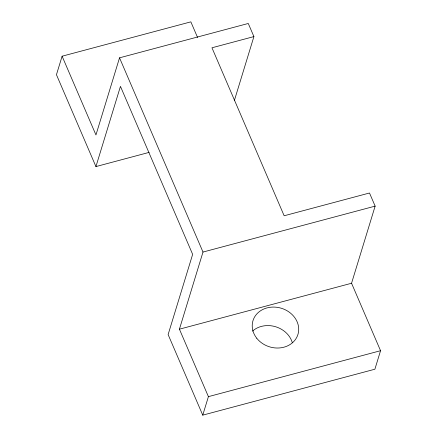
<?xml version="1.0" encoding="UTF-8"?>
<svg xmlns="http://www.w3.org/2000/svg" width="437" height="437" viewBox="0 0 437 437"><rect width="100%" height="100%" fill="white"/><g stroke="black" fill="none" stroke-linecap="round" stroke-linejoin="round"><path stroke-width="0.66" d="M197.568 37.473L190.849 21.85L62.109 56.204L56.449 74.711L95.932 166.579L149.137 152.382M234.418 100.352L253.908 36.593L248.271 23.472L119.53 57.826L95.949 134.946L62.109 56.204M95.932 166.579L120.454 86.373L192.646 254.356L168.119 334.567L202.752 415.15L374.891 369.216L380.551 350.709L351.556 283.247L375.137 206.127L369.494 193.001L284.154 215.774L211.961 47.786L253.908 36.593M202.752 415.15L208.411 396.643L179.421 329.181L202.997 252.056L119.53 57.826M202.997 252.056L375.137 206.127M179.421 329.181L351.556 283.247M208.411 396.643L380.551 350.709M252.531 331.093A23.511 20.173 17 0 1 275.305 326.647A23.511 20.173 17 0 1 292.298 342.597M256.727 338.216A23.511 20.173 17 0 0 296.75 337.359A23.511 20.173 17 0 0 272.912 307.074A23.511 20.173 17 0 0 256.727 338.216"/></g></svg>
